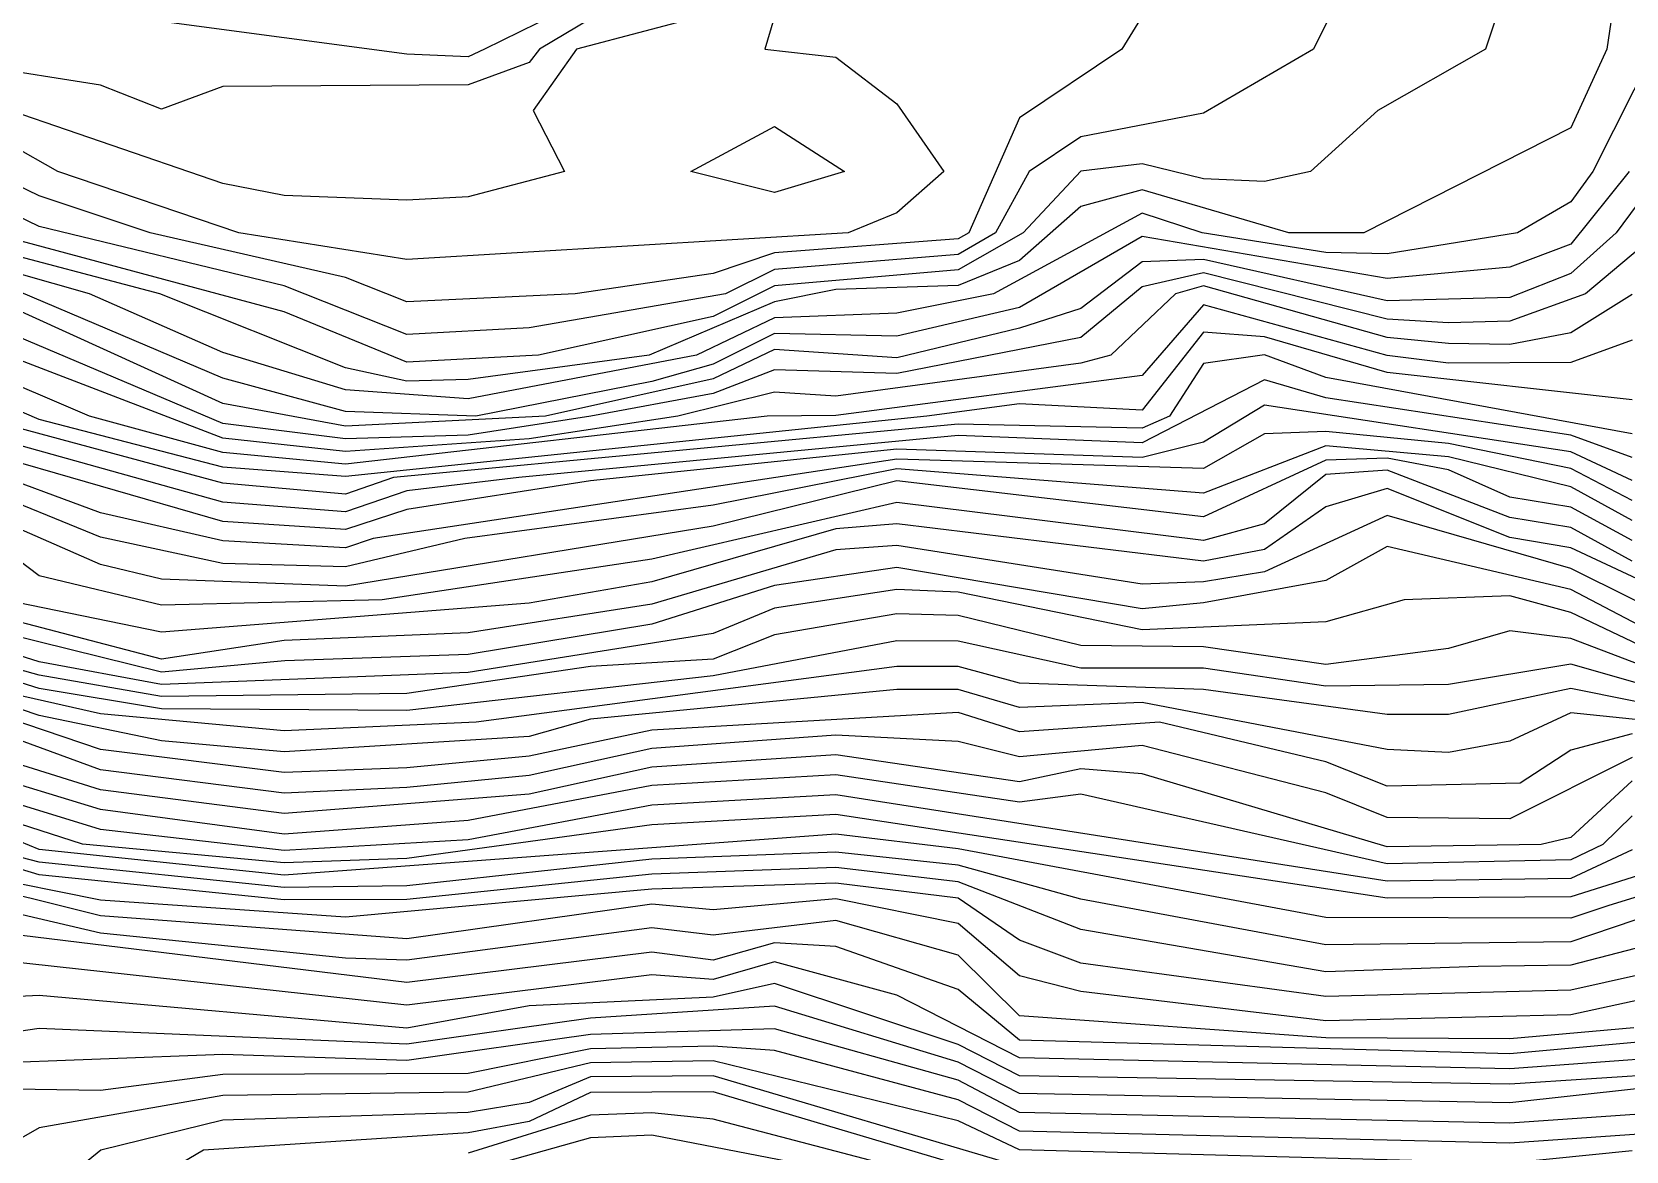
# Model space of a CAD drawing. Extents: x 2324165 to 2328366, y 427900 to 430978.
# Drawn here: x 2326915 to 2327527, y 428335 to 428765 of the extents above; entities that cross this region are included whole.
import ezdxf

# ---------------------------------------------------------------- set-up
doc = ezdxf.new("R2010")
doc.units = 0
doc.layers.add('contours', color=2, linetype='Continuous')

msp = doc.modelspace()

# ---------------------------------------------------------------- linework, layer by layer
at = {"layer": 'contours'}
for points in [[(2327402.3382, 429908.973), (2327435.6109, 429851.4763), (2327471.7884, 429815.0067), (2327481.6044, 429791.5153), (2327484.5203, 429768.0239), (2327481.8322, 429697.5498), (2327485.3067, 429603.5843), (2327472.1341, 429462.6362), (2327459.1496, 429396.085), (2327430.0892, 429345.1798), (2327406.256, 429251.2146), (2327383.9037, 429204.2322), (2327364.9703, 429142.7781), (2327344.6382, 429016.3017), (2327326.691, 428945.8278), (2327318.2391, 428922.3365), (2327294.335, 428881.0615), (2327273.94, 428828.3715), (2327211.6505, 428804.8809), (2327176.6134, 428784.0241), (2327129.525, 428769.5906), (2327109.8426, 428757.8993)], [(2327088.7058, 428757.8996), (2327082.4367, 428755.0286), (2327058.8926, 428756.0181), (2326964.7164, 428768.5723), (2326941.1724, 428782.1993), (2326917.6284, 428785.7672), (2326894.0844, 428796.618), (2326870.5402, 428784.652), (2326823.4522, 428802.3253), (2326799.9083, 428818.4781), (2326658.6441, 428847.0718), (2326519.9984, 428898.8545), (2326352.5719, 428932.537), (2326329.028, 428943.9808), (2326281.9398, 428948.9931), (2326164.2198, 428984.3157), (2326103.3719, 428992.8248), (2326046.4998, 429020.4723), (2325999.4117, 429027.6594), (2325952.3237, 429045.687), (2325881.6913, 429035.9018), (2325716.8831, 429074.473)], [(2327109.5314, 428640.4425), (2327058.8912, 428637.7362), (2327011.8033, 428657.0193), (2326898.7475, 428687.4277), (2326830.66, 428734.4112), (2326799.9075, 428749.6422), (2326752.8195, 428760.2826), (2326723.7747, 428781.3952), (2326588.0116, 428825.3828), (2326564.4676, 428838.2214), (2326446.7476, 428869.5954), (2326399.6596, 428885.9261), (2326281.9394, 428911.5676), (2326117.1313, 428957.7568), (2326022.9552, 428977.5462), (2325975.867, 428981.3294), (2325952.323, 428987.644), (2325881.6907, 428983.7939), (2325858.1466, 428986.9151)], [(2327085.3947, 428616.9514), (2327035.3469, 428618.6996), (2326988.2589, 428631.5732), (2326870.539, 428681.5164), (2326847.7358, 428687.4283), (2326799.9073, 428728.2155), (2326786.919, 428734.4117), (2326658.6432, 428772.8451), (2326635.0993, 428787.8967), (2326564.4674, 428814.3931), (2326446.7472, 428842.3814), (2326422.6315, 428851.8729), (2326305.4832, 428883.1526), (2326258.3952, 428901.4637), (2326070.0429, 428937.6229), (2326022.9549, 428952.1901), (2325952.3227, 428963.6117), (2325905.2345, 428962.4823), (2325811.0584, 428978.2538)], [(2327112.2527, 428616.9511), (2327035.3468, 428613.1122), (2326988.2588, 428621.7967), (2326870.5389, 428675.3159), (2326835.0528, 428687.4284), (2326799.9072, 428719.0765), (2326776.3632, 428730.5524), (2326658.6431, 428763.3415), (2326635.0992, 428778.7541), (2326564.4673, 428807.077), (2326446.7471, 428832.5513), (2326399.6591, 428849.1633), (2326305.4831, 428873.8221), (2326258.3951, 428893.6588), (2325952.3226, 428954.6929), (2325905.2344, 428954.2544), (2325858.1463, 428960.9391)], [(2327163.0607, 428616.9505), (2327105.9791, 428608.3251), (2327035.3467, 428603.4236), (2326988.2586, 428608.5529), (2326894.0827, 428644.5797), (2326870.5388, 428662.4502), (2326823.4508, 428680.4778), (2326799.9069, 428700.6713), (2326776.363, 428713.3606), (2326718.6674, 428734.4125), (2326658.643, 428748.9923), (2326564.4671, 428788.0536), (2326493.8351, 428811.6693), (2326446.747, 428818.5362), (2326329.0268, 428846.3071), (2326305.4828, 428853.0425), (2326258.3949, 428875.1325), (2326164.2188, 428901.1153), (2325952.3224, 428937.5229), (2325858.1461, 428942.4118)], [(2327197.4019, 428616.9501), (2327035.3467, 428598.5793), (2326988.2585, 428602.9699), (2326936.9367, 428616.9531), (2326894.0825, 428635.2182), (2326870.5387, 428653.4292), (2326823.4507, 428673.9117), (2326776.3629, 428704.233), (2326695.3245, 428734.4128), (2326658.6429, 428742.7508), (2326588.0109, 428766.0421), (2326493.835, 428805.2372), (2326352.5707, 428829.2134), (2326258.3948, 428866.8076), (2326211.3067, 428877.1101), (2326145.7269, 428898.8588), (2325952.3223, 428929.2664), (2325858.146, 428933.8242)], [(2327053.8102, 428593.4604), (2327035.3465, 428587.0542), (2326988.2584, 428591.2735), (2326894.0823, 428616.6432), (2326870.5385, 428635.3949), (2326823.4506, 428659.5667), (2326799.9067, 428677.8108), (2326729.2747, 428701.5361), (2326635.0988, 428739.1687), (2326588.0107, 428747.9673), (2326517.3787, 428774.5463), (2326493.8348, 428786.9812), (2326423.2027, 428805.6924), (2326313.7434, 428828.3828), (2326258.3946, 428850.2096), (2326086.1917, 428898.8595), (2325952.3222, 428916.0676), (2325829.0369, 428922.3539)], [(2327258.6612, 428616.9494), (2327035.3466, 428593.735), (2326988.2585, 428597.387), (2326917.6264, 428615.7471), (2326894.0824, 428625.8612), (2326870.5386, 428644.4081), (2326823.4506, 428667.3456), (2326799.9068, 428683.9409), (2326752.8188, 428704.5964), (2326729.2748, 428709.598), (2326682.1868, 428730.8984), (2326635.0988, 428746.0621), (2326588.0108, 428755.4645), (2326493.8349, 428796.1841), (2326333.7535, 428828.3825), (2326258.3947, 428858.4826), (2326093.5866, 428902.9475), (2325952.3222, 428921.4735), (2325858.1459, 428925.2366)], [(2327101.8902, 428593.4598), (2327058.8906, 428588.2274), (2327035.3465, 428580.2631), (2326988.2583, 428583.903), (2326894.0823, 428610.1807), (2326870.5384, 428626.3879), (2326823.4505, 428650.479), (2326799.9066, 428671.6806), (2326705.7306, 428701.787), (2326635.0987, 428731.6701), (2326588.0106, 428740.4701), (2326517.3786, 428764.7933), (2326493.8347, 428777.7047), (2326399.9525, 428804.8904), (2326291.6468, 428828.383), (2326258.3945, 428842.1361), (2326070.0424, 428894.2933), (2325952.3221, 428910.6618), (2325858.1458, 428913.8246)], [(2327046.0245, 428569.9691), (2327035.3463, 428566.4037), (2326988.2581, 428569.0236), (2326941.1701, 428579.7937), (2326894.0821, 428597.2556), (2326823.4503, 428633.7793), (2326799.9064, 428657.7192), (2326787.7067, 428663.9376), (2326697.8496, 428687.43), (2326635.0985, 428713.9811), (2326588.0104, 428724.3795), (2326564.4664, 428736.0471), (2326517.3784, 428747.3269), (2326493.8344, 428758.9252), (2326346.1656, 428804.891), (2326211.3062, 428835.5921), (2326187.7623, 428845.4187), (2326070.0422, 428876.3163), (2325975.866, 428896.4085), (2325952.322, 428899.8501), (2325881.6897, 428900.4634), (2325811.0576, 428909.5356)], [(2327012.0724, 428522.9868), (2326964.7135, 428518.603), (2326894.0814, 428536.0784), (2326823.4497, 428587.3067), (2326776.3618, 428613.4867), (2326752.8178, 428620.3294), (2326729.2739, 428638.8788), (2326705.7298, 428637.3415), (2326658.6419, 428657.3308), (2326564.4658, 428684.139), (2326534.5105, 428687.432), (2326399.6579, 428743.7085), (2326329.0258, 428754.7957), (2326305.4818, 428765.5181), (2326234.8498, 428787.553), (2326140.6737, 428811.5948), (2326117.1296, 428815.2423), (2326093.5855, 428813.5404), (2326070.0415, 428818.3109), (2326022.9535, 428835.7749), (2325975.8653, 428836.7461), (2325881.6893, 428863.6973), (2325782.2058, 428875.3717)], [(2327085.5229, 428499.4946), (2327011.8014, 428496.0745), (2326941.1692, 428502.6178), (2326894.0811, 428513.225), (2326846.9932, 428536.8922), (2326799.9055, 428573.7964), (2326729.2736, 428607.0989), (2326658.6415, 428625.2244), (2326625.9625, 428640.4481), (2326588.0096, 428651.9668), (2326564.4656, 428665.9696), (2326517.3775, 428672.2371), (2326493.8335, 428681.1359), (2326446.7454, 428688.3457), (2326406.0129, 428710.9248), (2326334.5734, 428734.417), (2326305.4814, 428735.4333), (2326258.3934, 428749.0631), (2326203.887, 428757.9099), (2326140.6733, 428775.9782), (2326093.5852, 428781.3715), (2326022.9532, 428807.0165), (2325975.865, 428811.0321), (2325834.6008, 428840.5888)], [(2327496.7319, 428828.3689), (2327473.3558, 428757.8951), (2327431.9796, 428734.4042), (2327406.1671, 428710.9131), (2327388.5093, 428707.171), (2327364.9652, 428708.0928), (2327341.4212, 428713.863), (2327317.8771, 428711.0559), (2327295.6996, 428687.4231), (2327270.7884, 428673.1502), (2327200.1561, 428667.0517), (2327176.6119, 428655.3104), (2327109.5314, 428640.4425)], [(2327529.7708, 428450.45), (2327506.2266, 428439.4259), (2327435.5943, 428438.4091), (2327223.6979, 428471.5693), (2327153.0656, 428467.5447), (2327082.4332, 428454.275), (2327011.8008, 428450.1447), (2326941.1687, 428458.252), (2326894.0806, 428472.7078), (2326823.4488, 428506.847), (2326729.2731, 428564.0291), (2326682.185, 428573.5639), (2326634.126, 428593.4653), (2326517.3769, 428623.2167), (2326493.833, 428633.9479), (2326446.7449, 428646.4921), (2326409.8777, 428663.942), (2326234.8488, 428701.5437), (2326158.6373, 428734.4191), (2325975.8646, 428769.023), (2325905.2325, 428785.6413), (2325881.6885, 428794.8191), (2325826.1922, 428804.8971)], [(2327529.7722, 428569.1972), (2327506.2283, 428582.0267), (2327482.6842, 428585.8078), (2327459.1403, 428596.3267), (2327435.5962, 428600.8982), (2327412.0521, 428600.0596), (2327364.9637, 428578.2766), (2327247.2434, 428592.1427), (2327176.6109, 428574.7517), (2327035.3461, 428551.6767), (2326964.7139, 428554.3261), (2326941.1698, 428560.0516), (2326894.0819, 428580.5531), (2326870.538, 428598.6064), (2326823.4501, 428618.8982), (2326799.9062, 428640.8416), (2326748.8357, 428663.9381), (2326650.3783, 428687.4306), (2326588.0102, 428707.5076), (2326564.4663, 428719.3596), (2326517.3782, 428730.9871), (2326493.8343, 428745.9856), (2326446.7462, 428754.5333), (2326294.1801, 428804.8916)], [(2327553.3149, 428447.1989), (2327506.2265, 428432.3098), (2327435.5943, 428431.8477), (2327223.6978, 428463.9621), (2327153.0655, 428460.0448), (2327058.889, 428447.1125), (2327011.8008, 428445.3969), (2326934.2884, 428452.5136), (2326894.0806, 428465.5379), (2326846.9926, 428487.8199), (2326729.2729, 428553.346), (2326682.1849, 428563.5542), (2326635.0969, 428584.1149), (2326564.4649, 428605.9775), (2326517.3768, 428614.6308), (2326493.8329, 428624.6663), (2326446.7448, 428637.2061), (2326399.6569, 428657.8289), (2326305.4808, 428681.5013), (2326234.8487, 428693.708), (2326134.1017, 428734.4194), (2325975.8645, 428761.89), (2325811.0563, 428800.6177)], [(2327553.3157, 428513.6855), (2327506.2277, 428531.538), (2327482.6836, 428534.5385), (2327459.1395, 428527.7262), (2327412.0512, 428521.6115), (2327364.9631, 428528.4092), (2327317.8749, 428528.8281), (2327270.7869, 428540.4138), (2327247.2428, 428540.9879), (2327200.1545, 428533.0005), (2327176.6103, 428523.571), (2327129.5221, 428520.805), (2327058.8897, 428510.3895), (2326964.7133, 428509.2303), (2326917.6253, 428517.4646), (2326894.0812, 428524.0731), (2326776.3617, 428598.6697), (2326564.4657, 428675.0543), (2326517.3776, 428681.2919), (2326493.8337, 428693.398), (2326446.7456, 428705.3506), (2326392.0146, 428734.4164), (2326305.4816, 428750.941), (2326117.1295, 428802.6373)], [(2327520.8186, 428429.0154), (2327506.2264, 428424.1523), (2327412.0501, 428424.4273), (2327270.7858, 428450.7858), (2327223.6977, 428456.3548), (2327011.8007, 428440.6491), (2326917.6245, 428450.4998), (2326846.9925, 428479.731), (2326799.9047, 428509.536), (2326729.2728, 428541.9064), (2326682.1848, 428553.7286), (2326635.0968, 428575.0753), (2326564.4648, 428599.1533), (2326517.3768, 428607.8558), (2326446.7447, 428628.1769), (2326423.2008, 428640.1485), (2326350.1656, 428663.9427), (2326305.4807, 428675.9304), (2326230.6495, 428687.4355), (2326117.1287, 428732.5941), (2325960.743, 428757.9128), (2325881.6883, 428778.0442), (2325787.5121, 428796.2626)], [(2327129.6171, 428616.9509), (2327082.435, 428609.6756), (2327035.3468, 428608.2679), (2326988.2587, 428614.1358), (2326894.0828, 428653.9469), (2326870.5389, 428669.1155), (2326823.4509, 428687.0439), (2326799.9071, 428709.9252), (2326776.3631, 428721.9565), (2326705.7311, 428745.0177), (2326658.643, 428755.2338), (2326611.5551, 428779.7899)], [(2327123.5436, 428663.9337), (2327058.8915, 428660.8379), (2327035.3475, 428670.2817), (2326960.3353, 428687.427), (2326917.6274, 428701.6642), (2326894.0835, 428712.976), (2326866.547, 428734.4108), (2326823.4516, 428749.0986), (2326799.9077, 428764.0392), (2326752.8197, 428779.1057)], [(2327119.5609, 428710.9165), (2327082.436, 428701.1958), (2327058.8919, 428699.9498), (2327011.8038, 428701.7592), (2326988.2597, 428706.3101), (2326894.0838, 428738.5785), (2326870.5398, 428751.0723), (2326840.963, 428757.9025), (2326799.9079, 428780.6104)], [(2327348.0214, 428781.3879), (2327333.6202, 428757.8967), (2327294.3332, 428731.6147), (2327274.8366, 428687.4233), (2327270.7886, 428685.0792), (2327200.1563, 428679.6612), (2327176.6121, 428671.7787), (2327123.5436, 428663.9337)], [(2327523.5127, 428781.3859), (2327519.9516, 428757.8945), (2327506.23, 428727.7397), (2327426.6385, 428687.4215), (2327397.8043, 428687.4219), (2327341.4211, 428703.8813), (2327317.8769, 428697.4562), (2327294.3326, 428676.7704), (2327270.7884, 428667.1857), (2327223.7002, 428665.6577), (2327200.156, 428660.8551), (2327151.9902, 428640.442)], [(2327418.8238, 428781.3871), (2327407.2383, 428757.8959), (2327364.9655, 428733.3413), (2327317.8772, 428724.2731), (2327297.9948, 428710.9144), (2327285.1361, 428687.4232), (2327270.7885, 428679.1147), (2327200.1562, 428673.3564), (2327181.3012, 428663.933)], [(2327203.3738, 428781.3896), (2327196.4465, 428757.8983), (2327223.7012, 428754.8427), (2327247.2451, 428736.9541), (2327265.2417, 428710.9148), (2327247.2446, 428695.0176), (2327228.4357, 428687.4238)], [(2327049.3973, 428546.4777), (2326964.7138, 428544.3774), (2326917.6257, 428555.5829), (2326867.7355, 428593.4626), (2326823.45, 428611.296), (2326782.1555, 428640.4463), (2326732.6187, 428663.9383), (2326658.6421, 428678.7233), (2326588.0101, 428698.9945), (2326564.1217, 428710.923), (2326517.3781, 428722.8424), (2326493.8342, 428739.6833), (2326446.7461, 428747.6768), (2326352.5701, 428773.3978)], [(2327081.2483, 428569.9687), (2327035.3462, 428559.0402), (2326988.258, 428560.3894), (2326941.17, 428570.4703), (2326894.082, 428589.689), (2326870.5381, 428604.8204), (2326823.4502, 428626.3387), (2326799.9063, 428649.2804), (2326769.4305, 428663.9378), (2326675.9393, 428687.4303), (2326635.0983, 428704.3243), (2326588.0103, 428715.9629), (2326564.4664, 428727.9128), (2326517.3783, 428739.1503), (2326493.8344, 428752.2879), (2326446.7463, 428762.4033), (2326423.2023, 428773.0174)], [(2327129.5251, 428778.0725), (2327088.7058, 428757.8996)], [(2327518.4488, 428452.5067), (2327506.2267, 428446.542), (2327435.5944, 428444.9704), (2327317.8743, 428471.8271), (2327294.3301, 428468.7275), (2327223.698, 428479.1936), (2327153.0657, 428475.0446), (2327082.4332, 428461.656), (2327011.8009, 428456.4567), (2326941.1687, 428465.8265), (2326894.0807, 428480.2599), (2326823.4488, 428512.6999), (2326729.2732, 428573.7681), (2326682.1851, 428583.9205), (2326517.3771, 428632.7502), (2326493.8331, 428643.2577), (2326446.7451, 428655.9223), (2326423.2011, 428667.1196), (2326234.8489, 428709.3794), (2326187.761, 428734.5081), (2326070.0408, 428756.4455), (2326022.9527, 428769.9344)], [(2327486.6691, 428475.9985), (2327435.5948, 428474.8173), (2327412.0508, 428484.1677), (2327348.1368, 428499.4915), (2327294.3305, 428495.6688), (2327270.7865, 428503.106), (2327153.0659, 428496.3872), (2327105.9776, 428486.4187), (2327058.8894, 428481.9372), (2327011.8012, 428480.1188), (2326941.169, 428488.879), (2326840.7182, 428522.9888), (2326799.9053, 428557.6977), (2326729.2735, 428596.9905), (2326658.6414, 428611.8808), (2326564.4654, 428649.9543), (2326493.8334, 428668.8276), (2326446.7453, 428676.4339), (2326329.0253, 428717.7552), (2326305.4812, 428719.1237), (2326117.1291, 428767.1797)], [(2327553.3159, 428535.0123), (2327506.228, 428558.4122), (2327435.596, 428578.8531), (2327388.5075, 428557.1778), (2327364.9634, 428553.2832), (2327341.4193, 428552.5028), (2327247.2431, 428567.2342), (2327223.699, 428565.5744), (2327153.0665, 428544.7332), (2327082.4341, 428533.7818), (2327011.8018, 428530.817), (2326964.7135, 428523.655), (2326894.0815, 428542.0811), (2326830.7854, 428593.463), (2326729.2741, 428648.02), (2326705.73, 428648.7475), (2326668.7824, 428663.939), (2326635.0979, 428669.593), (2326571.531, 428687.4315), (2326498.4291, 428710.9237), (2326470.29, 428728.3844), (2326399.658, 428749.3006), (2326336.3277, 428757.9084), (2326305.4819, 428772.4271)], [(2327529.7725, 428592.2611), (2327506.2285, 428603.2839), (2327388.5083, 428621.1382), (2327364.964, 428606.9838), (2327341.4199, 428601.0734), (2327247.2436, 428604.3425), (2327129.523, 428592.1433), (2327058.8906, 428581.1599), (2327035.3464, 428573.472), (2326988.2582, 428576.5326), (2326894.0822, 428603.7181), (2326823.4503, 428641.3912), (2326799.9065, 428665.5505), (2326705.7305, 428692.882), (2326635.0986, 428722.8256), (2326588.0105, 428732.7961), (2326564.4665, 428742.8539), (2326517.3785, 428755.5035), (2326493.8346, 428768.3149)], [(2327170.2194, 428640.4418), (2327082.4351, 428623.6478), (2327035.347, 428627.1273), (2326988.259, 428641.432), (2326936.9922, 428663.9359), (2326894.083, 428676.0896), (2326846.9951, 428700.1292), (2326799.9074, 428736.5238), (2326752.8193, 428747.9312), (2326705.7314, 428769.0076)], [(2327151.9902, 428640.442), (2327082.4352, 428631.02), (2327058.8911, 428630.4169), (2327035.3471, 428635.5551), (2326963.9873, 428663.9356), (2326894.0831, 428682.3751), (2326799.9074, 428743.083), (2326752.8194, 428753.6387), (2326729.2755, 428768.7269)], [(2327181.3012, 428663.933), (2327105.9796, 428650.9241), (2327058.8913, 428648.327), (2327011.8034, 428667.0959), (2326917.6273, 428689.8606), (2326894.0833, 428701.2358), (2326848.4317, 428734.411), (2326823.4515, 428742.9949), (2326799.9076, 428756.2015), (2326752.8196, 428769.6942)], [(2327228.4357, 428687.4238), (2327058.8917, 428677.1965), (2326994.4099, 428687.4266), (2326924.8068, 428710.9188), (2326870.5397, 428741.7098), (2326823.4517, 428755.2023), (2326799.9078, 428772.3248)], [(2327109.8426, 428757.8993), (2327105.9807, 428752.8335), (2327082.4365, 428744.1842), (2326988.2602, 428743.5623), (2326964.716, 428734.9432), (2326941.172, 428744.082), (2326894.0839, 428751.5891), (2326846.996, 428771.682)], [(2327176.6132, 428771.7221), (2327124.1218, 428757.8992), (2327107.4715, 428734.408), (2327119.5609, 428710.9165)], [(2327470.6069, 428405.5246), (2327412.0498, 428403.5219), (2327317.8737, 428419.818), (2327270.7857, 428438.1292), (2327223.6976, 428443.549), (2327153.0653, 428441.0136), (2327058.8888, 428431.2738), (2327011.8006, 428431.1535), (2326917.6244, 428440.7451), (2326846.9923, 428462.226), (2326823.4484, 428475.1843), (2326795.4131, 428499.4979), (2326752.8166, 428515.4941), (2326717.7699, 428522.9902), (2326658.6406, 428542.9343), (2326635.0966, 428557.6947), (2326564.4647, 428583.125), (2326446.7445, 428611.9731), (2326305.4806, 428664.7885), (2326187.284, 428687.436), (2326117.1285, 428715.1839), (2326070.0404, 428723.9354), (2326022.9524, 428738.4651), (2325858.144, 428763.8577)], [(2327538.2699, 428757.8943), (2327514.5647, 428710.9119), (2327506.2297, 428699.3205), (2327485.6484, 428687.4208), (2327435.5972, 428679.2878), (2327412.0531, 428679.8086), (2327364.4699, 428687.4222), (2327341.421, 428694.964), (2327284.3541, 428663.9318), (2327247.2442, 428656.5337), (2327200.156, 428654.7645), (2327170.2194, 428640.4418)], [(2327592.4866, 428382.0318), (2327482.6817, 428372.0365), (2327294.3291, 428377.2429), (2327270.7852, 428396.7028), (2327223.6972, 428413.2403), (2327200.1532, 428414.6994), (2327176.609, 428407.9909), (2327153.0649, 428411.1043), (2327058.8884, 428399.4579), (2326894.08, 428419.5109), (2326823.448, 428441.2017), (2326752.8162, 428481.7488), (2326711.647, 428499.4989), (2326658.6402, 428511.5056), (2326564.4642, 428544.7712), (2326517.3761, 428550.1678), (2326413.2734, 428593.4679), (2326185.3914, 428663.9447), (2326117.1281, 428681.2687), (2326076.6848, 428687.4373), (2325881.6878, 428739.2426), (2325787.5116, 428750.1408)], [(2327576.8581, 428373.1443), (2327482.6817, 428366.2218), (2327294.329, 428370.4457), (2327247.2411, 428394.5132), (2327200.1531, 428407.4245), (2327176.6089, 428400.5299), (2327153.0648, 428402.3293), (2327058.8883, 428390.6729), (2326894.0799, 428408.8357), (2326823.4479, 428434.1061), (2326688.0172, 428499.4992), (2326658.6401, 428505.3518), (2326635.0961, 428516.0624), (2326588.0081, 428523.4222), (2326540.92, 428538.7222), (2326517.376, 428540.5729), (2326389.8023, 428593.4682), (2326211.304, 428644.0304), (2326159.0462, 428663.945), (2326117.128, 428675.1579), (2326046.4959, 428686.8281), (2325905.2318, 428723.9977), (2325881.6878, 428733.7042), (2325787.5115, 428744.2896)], [(2327553.316, 428544.383), (2327506.2281, 428566.3703), (2327482.6841, 428570.3192), (2327435.5961, 428589.1682), (2327412.0519, 428582.1992), (2327388.5076, 428565.7342), (2327364.9635, 428561.2693), (2327247.2432, 428575.5654), (2327223.6991, 428573.7117), (2327153.0666, 428553.2759), (2327105.9783, 428545.1655), (2326964.7136, 428534.0162), (2326904.1247, 428546.4794), (2326894.0816, 428552.1409), (2326851.4633, 428593.4628), (2326823.4499, 428603.6367), (2326776.3621, 428633.159), (2326729.2742, 428656.8942), (2326588.01, 428690.4814), (2326540.922, 428709.874), (2326517.378, 428714.6976), (2326488.4176, 428734.4152), (2326446.746, 428740.8203)], [(2327558.4102, 428734.4027), (2327523.6349, 428687.4204), (2327506.2293, 428671.7963), (2327482.6851, 428662.5259), (2327435.5969, 428661.3245), (2327364.9649, 428677.1631), (2327341.4208, 428676.2794), (2327317.8765, 428658.3557), (2327294.3323, 428650.7675), (2327247.244, 428639.37), (2327200.1558, 428642.5833), (2327176.6116, 428631.281), (2327112.2527, 428616.9511)], [(2327227.0471, 428710.9152), (2327200.1565, 428702.8426), (2327168.0593, 428710.9159), (2327200.1568, 428728.283), (2327227.0471, 428710.9152)], [(2327553.3157, 428519.1021), (2327506.2278, 428541.4964), (2327482.6838, 428548.0206), (2327442.166, 428546.4731), (2327412.0514, 428537.96), (2327341.4191, 428534.8782), (2327270.787, 428549.3701), (2327247.2429, 428550.3946), (2327200.1547, 428543.1632), (2327176.6104, 428533.4395), (2327082.4339, 428518.5025), (2326964.7134, 428513.9166), (2326917.6253, 428522.6019), (2326894.0813, 428530.0758), (2326823.4496, 428578.1417), (2326776.3617, 428606.0782), (2326743.0139, 428616.9554), (2326729.2738, 428628.1835), (2326705.7298, 428630.3448), (2326564.4658, 428679.5967), (2326517.3777, 428685.8194), (2326493.8337, 428699.5049), (2326454.5492, 428710.9243)], [(2327528.5417, 428710.9117), (2327506.2295, 428683.0546), (2327482.6853, 428674.1959), (2327435.597, 428669.8649), (2327341.4209, 428685.9331), (2327294.3324, 428658.6706), (2327247.2441, 428647.7053), (2327200.1559, 428648.6739), (2327176.6117, 428636.8851), (2327153.0675, 428630.2612), (2327085.3947, 428616.9514)], [(2327553.3156, 428508.2689), (2327506.2276, 428521.6715), (2327459.1393, 428513.9257), (2327412.0511, 428513.288), (2327364.963, 428520.1153), (2327317.8748, 428520.1248), (2327270.7868, 428530.5094), (2327247.2427, 428530.7217), (2327176.6103, 428517.1793), (2327058.8896, 428503.956), (2326964.7133, 428504.5439), (2326917.6252, 428512.3273), (2326883.8136, 428522.9883), (2326823.4494, 428560.7993), (2326799.9055, 428579.6032), (2326729.2736, 428612.1531), (2326658.6416, 428631.97), (2326635.0976, 428643.6762), (2326588.0096, 428658.0985), (2326564.4657, 428670.512), (2326517.3776, 428676.7645), (2326493.8336, 428687.2901), (2326446.7455, 428696.8482)], [(2327539.6948, 428687.4202), (2327511.7439, 428663.9292), (2327482.685, 428653.4879), (2327459.1409, 428652.7762), (2327435.5969, 428654.2856), (2327364.9648, 428672.0797), (2327341.4206, 428666.6258), (2327317.8763, 428647.1575), (2327247.2439, 428633.3251), (2327200.1557, 428634.8151), (2327176.6115, 428625.677), (2327129.6171, 428616.9509)], [(2327600.4036, 428493.3351), (2327506.2274, 428503.0605), (2327482.6832, 428492.1851), (2327459.139, 428487.7475), (2327435.5949, 428488.9969), (2327341.4188, 428506.9447), (2327294.3306, 428505.0811), (2327270.7866, 428511.9793), (2327247.2425, 428512.028), (2327129.5219, 428500.5611), (2327105.9777, 428493.8897), (2327011.8013, 428488.0966), (2326964.7131, 428492.242), (2326917.6251, 428502.0528), (2326855.6669, 428522.9886), (2326823.4492, 428543.9601), (2326799.9054, 428566.848), (2326729.2735, 428602.0447), (2326658.6414, 428618.4789), (2326588.0095, 428645.8351), (2326564.4655, 428658.9587), (2326446.7454, 428682.2454)], [(2327494.7797, 428452.507), (2327435.5945, 428451.5318), (2327341.4185, 428479.5418), (2327317.8744, 428481.447), (2327294.3302, 428476.5379), (2327223.6981, 428486.8416), (2327153.0658, 428482.1931), (2327105.9775, 428471.7898), (2327011.801, 428464.3253), (2326941.1688, 428473.4009), (2326894.0808, 428488.1377), (2326873.8393, 428499.497), (2326823.4489, 428518.5528), (2326799.9051, 428539.139), (2326729.2733, 428582.3231), (2326596.9888, 428616.9571), (2326564.4652, 428630.9496), (2326517.3772, 428642.3647), (2326493.8332, 428652.6337), (2326423.2012, 428673.238)], [(2327529.7713, 428485.9235), (2327482.6828, 428462.3578), (2327435.5946, 428462.7662), (2327412.0506, 428472.3073), (2327341.4186, 428490.4939), (2327294.3304, 428486.1034), (2327270.7863, 428492.0595), (2327223.6982, 428494.4896), (2327153.0658, 428489.2902), (2327105.9775, 428478.9477), (2327058.8893, 428474.3838), (2327011.8011, 428472.1939), (2326941.1689, 428481.1058), (2326826.8143, 428522.9889), (2326799.9052, 428548.5473), (2326729.2734, 428590.8781), (2326658.6413, 428605.3256), (2326564.4653, 428640.9499), (2326517.3773, 428652.3188), (2326493.8333, 428662.0097), (2326446.7452, 428670.6225)], [(2327529.7733, 428663.6617), (2327506.2291, 428648.9922), (2327482.6849, 428644.4499), (2327459.1408, 428644.8352), (2327435.5968, 428647.2467), (2327364.9647, 428666.9963), (2327354.2405, 428663.931), (2327329.4318, 428640.4399), (2327317.8762, 428637.2659), (2327223.6997, 428624.6487), (2327200.1556, 428626.1371), (2327163.0607, 428616.9505)], [(2327529.7731, 428646.1038), (2327506.2289, 428637.6195), (2327459.1408, 428637.3332), (2327435.5967, 428640.2256), (2327364.9647, 428659.7551), (2327341.4202, 428632.6349), (2327223.6996, 428617.1917), (2327197.4019, 428616.9501)], [(2327529.7729, 428623.1888), (2327435.5966, 428633.7295), (2327388.5086, 428647.4933), (2327364.9645, 428649.2363), (2327341.4201, 428619.2905), (2327294.3319, 428621.7434), (2327258.6612, 428616.9494)], [(2327529.7727, 428610.1243), (2327412.0525, 428631.8186), (2327388.5085, 428640.5839), (2327364.9644, 428637.1794), (2327351.9675, 428616.9483), (2327341.42, 428612.3144), (2327270.7878, 428613.9312), (2327053.8102, 428593.4604)], [(2327529.7726, 428601.0872), (2327506.2286, 428609.6955), (2327412.0524, 428624.0675), (2327388.5084, 428630.8908), (2327341.4199, 428606.6939), (2327270.7877, 428609.5633), (2327101.8902, 428593.4598)], [(2327546.9555, 428405.5237), (2327506.2261, 428396.5532), (2327412.0497, 428394.1212), (2327317.8735, 428406.9054), (2327294.3295, 428415.6359), (2327270.7856, 428431.8009), (2327223.6975, 428437.5534), (2327153.0652, 428435.2518), (2327035.3446, 428424.4908), (2326941.1683, 428431.0443), (2326894.0803, 428440.5644), (2326846.9922, 428453.2751), (2326823.4483, 428465.7607), (2326799.9044, 428486.9691), (2326776.3605, 428500.8449), (2326682.1844, 428525.5951), (2326658.6404, 428533.5872), (2326635.0965, 428549.1417), (2326564.4646, 428574.2607), (2326517.3765, 428583.8342), (2326407.112, 428616.9593)], [(2327547.3541, 428429.015), (2327506.2263, 428415.0971), (2327412.05, 428413.8491), (2327317.8738, 428431.4645), (2327270.7858, 428444.4575), (2327223.6977, 428449.5447), (2327153.0653, 428446.7753), (2327058.8889, 428436.5534), (2327011.8007, 428435.9013), (2326917.6244, 428445.6224), (2326890.8174, 428452.5141), (2326846.9924, 428471.177), (2326823.4485, 428484.0761), (2326799.9046, 428503.6794), (2326776.3607, 428513.4699), (2326658.6407, 428552.492), (2326635.0967, 428566.2477), (2326564.4648, 428591.9892), (2326446.7446, 428619.1477)], [(2327529.7724, 428584.5818), (2327506.2285, 428596.8724), (2327459.1404, 428606.46), (2327412.0523, 428611.0207), (2327388.5082, 428610.1254), (2327364.9639, 428596.8581), (2327247.2435, 428600.5117), (2327046.0245, 428569.9691)], [(2327529.7723, 428576.9024), (2327506.2284, 428589.817), (2327459.1403, 428601.3934), (2327412.0522, 428605.5402), (2327364.9638, 428587.3988), (2327247.2435, 428596.6809), (2327176.611, 428582.7913), (2327081.2483, 428569.9687)], [(2327529.7721, 428561.2498), (2327506.2282, 428574.2364), (2327482.6842, 428578.0635), (2327435.5962, 428596.2008), (2327412.0521, 428594.5791), (2327388.5078, 428575.5877), (2327364.9636, 428569.2554), (2327247.2433, 428583.854), (2327153.0667, 428562.0782), (2327049.3973, 428546.4777)], [(2327576.858, 428366.5773), (2327482.6816, 428360.4071), (2327294.3289, 428363.6486), (2327270.785, 428375.641), (2327200.153, 428399.0895), (2327176.6088, 428393.8281), (2327105.9765, 428390.4134), (2327058.8882, 428381.932), (2326917.6238, 428394.4789), (2326894.0797, 428393.2985), (2326823.4478, 428423.5381), (2326799.9039, 428437.2821), (2326759.3731, 428452.5156), (2326682.1841, 428492.4606), (2326635.0961, 428510.2621), (2326588.008, 428516.2102), (2326540.9199, 428529.0369), (2326517.3759, 428531.8352), (2326364.0371, 428593.4685)], [(2327530.4029, 428382.0325), (2327482.6818, 428377.8512), (2327412.0495, 428378.1794), (2327294.3292, 428386.5929), (2327270.7854, 428409.9089), (2327223.6973, 428423.2486), (2327176.6091, 428417.6788), (2327153.065, 428420.4432), (2327058.8885, 428408.047), (2327035.3444, 428408.8023), (2326941.1682, 428418.3511), (2326846.9921, 428440.3738), (2326823.4481, 428448.2973), (2326799.9042, 428466.9627), (2326738.0351, 428499.4986), (2326658.6403, 428517.6595), (2326635.0963, 428530.5761), (2326564.4643, 428554.9569), (2326517.3762, 428561.5548), (2326446.7443, 428591.5997)], [(2327576.8585, 428402.3835), (2327506.226, 428387.0382), (2327412.0496, 428384.7206), (2327317.8734, 428396.0345), (2327294.3294, 428402.0452), (2327270.7855, 428422.1563), (2327223.6974, 428431.5577), (2327176.6092, 428427.3666), (2327153.0651, 428429.4901), (2327058.8886, 428416.1977), (2326941.1683, 428425.0188), (2326830.6791, 428452.5148), (2326799.9043, 428477.227), (2326760.936, 428499.4983), (2326662.3353, 428522.9909), (2326635.0964, 428539.9932), (2326564.4644, 428564.8599), (2326493.8324, 428580.1905), (2326466.4365, 428593.4673)], [(2327553.3158, 428525.6416), (2327506.2279, 428550.454), (2327435.5958, 428566.9429), (2327412.0516, 428553.901), (2327364.9633, 428545.2342), (2327341.4192, 428543.0027), (2327247.243, 428558.8144), (2327200.1548, 428551.885), (2327153.0664, 428537.0721), (2327082.434, 428525.4855), (2327012.0724, 428522.9868)], [(2327576.8579, 428351.8736), (2327482.6814, 428345.4597), (2327294.3288, 428349.5373), (2327270.7848, 428361.9265), (2327200.1528, 428381.6846), (2327129.5205, 428379.4406), (2327058.8881, 428369.5216), (2326988.2558, 428371.7772), (2326894.0794, 428368.2275), (2326823.4474, 428385.5255), (2326799.9036, 428410.7606), (2326729.2717, 428448.3214), (2326705.7277, 428455.8956), (2326682.1838, 428472.9376), (2326635.0959, 428497.7312), (2326588.0078, 428502.077), (2326540.9198, 428514.8804), (2326493.8317, 428522.057), (2326399.6558, 428561.3351)], [(2327531.3772, 428358.5411), (2327482.6815, 428353.2503), (2327294.3288, 428356.7483), (2327270.7849, 428368.7838), (2327200.1529, 428390.3806), (2327129.5205, 428385.791), (2327058.8881, 428375.7268), (2326917.6237, 428381.7128), (2326894.0795, 428378.35), (2326846.9916, 428399.3178), (2326823.4476, 428404.2447), (2326795.9378, 428429.0238), (2326705.7278, 428466.7598), (2326682.1839, 428482.9852), (2326635.096, 428504.4619), (2326588.0079, 428509.1436), (2326517.3758, 428523.0975), (2326470.2878, 428542.5715)], [(2327553.3156, 428502.8523), (2327506.2275, 428512.366), (2327459.1392, 428502.4358), (2327435.5951, 428502.3714), (2327364.9629, 428512.0371), (2327294.3307, 428514.3915), (2327270.7867, 428520.8527), (2327247.2426, 428520.8189), (2327085.5229, 428499.4946)], [(2327529.7714, 428494.9342), (2327506.2272, 428488.7057), (2327486.6691, 428475.9985)], [(2327529.7712, 428476.9129), (2327506.2268, 428455.1542), (2327494.7797, 428452.507)], [(2327529.771, 428463.397), (2327518.4488, 428452.5067)], [(2327553.3148, 428439.0348), (2327520.8186, 428429.0154)], [(2327576.8587, 428424.3845), (2327506.2262, 428406.042), (2327470.6069, 428405.5246)], [(2327600.4019, 428345.9256), (2327482.6813, 428337.669), (2327294.3287, 428342.3263), (2327270.7847, 428354.4289), (2327200.1527, 428373.2846), (2327176.6086, 428374.9842), (2327129.5204, 428374.0114), (2327082.4321, 428364.4465), (2326988.2557, 428364.1127), (2326941.1675, 428357.9575), (2326899.204, 428358.5485)], [(2327529.7695, 428334.8164), (2327482.6813, 428330.0178), (2327294.3286, 428335.1152), (2327270.7846, 428346.3081), (2327176.6085, 428369.2993), (2327129.5203, 428368.5823), (2327082.432, 428357.3235), (2326988.2556, 428355.9734), (2326917.6232, 428343.642), (2326902.652, 428335.0571)], [(2327600.4017, 428327.4983), (2327482.6812, 428322.4373), (2327435.593, 428326.367), (2327364.9607, 428323.6605), (2327294.3285, 428328.7733), (2327176.6085, 428363.6145), (2327129.5203, 428363.1532), (2327105.9761, 428353.3632), (2327082.4319, 428349.5084), (2326988.2555, 428346.5752), (2326941.3689, 428335.0566), (2326917.6229, 428315.6554), (2326915.0869, 428311.5656), (2326926.7664, 428288.0741), (2326917.6225, 428283.7467), (2326894.0787, 428302.5848)], [(2327576.8575, 428318.0403), (2327482.6811, 428314.8567), (2327435.5929, 428319.1041), (2327364.9606, 428315.9992), (2327294.3284, 428322.4391), (2327176.6084, 428357.4058), (2327129.5202, 428357.2227), (2327105.976, 428346.0778), (2327082.4318, 428341.6932), (2326980.734, 428335.0562), (2326941.1424, 428311.5653), (2326939.1005, 428288.0739), (2326917.6225, 428277.9092), (2326894.0785, 428292.5938)], [(2327294.3284, 428316.1048), (2327176.6083, 428346.884), (2327153.0642, 428349.3891), (2327129.5201, 428348.4814), (2327082.4318, 428333.9406)], [(2327270.7843, 428318.0302), (2327153.0641, 428340.7374), (2327129.52, 428339.74), (2327082.4317, 428326.5407)]]:
    msp.add_lwpolyline(points, dxfattribs=at)

doc.saveas('drawing.dxf')
